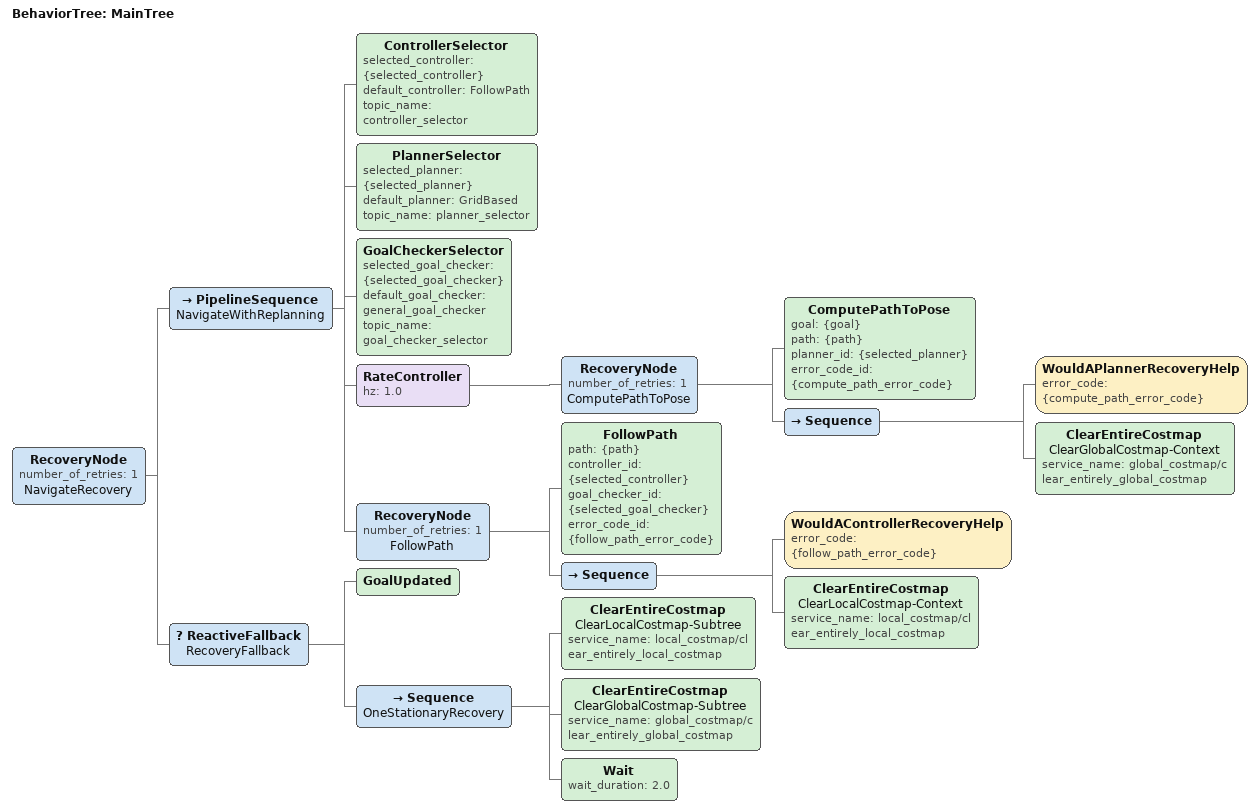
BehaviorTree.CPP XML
<!-- Fail-closed NavigateToPose tree for physical autonomous mapping. -->
<root BTCPP_format="4" main_tree_to_execute="MainTree">
  <BehaviorTree ID="MainTree">
    <RecoveryNode number_of_retries="1" name="NavigateRecovery">
      <PipelineSequence name="NavigateWithReplanning">
        <ControllerSelector selected_controller="{selected_controller}" default_controller="FollowPath" topic_name="controller_selector"/>
        <PlannerSelector selected_planner="{selected_planner}" default_planner="GridBased" topic_name="planner_selector"/>
        <GoalCheckerSelector selected_goal_checker="{selected_goal_checker}" default_goal_checker="general_goal_checker" topic_name="goal_checker_selector"/>
        <RateController hz="1.0">
          <RecoveryNode number_of_retries="1" name="ComputePathToPose">
            <ComputePathToPose goal="{goal}" path="{path}" planner_id="{selected_planner}" error_code_id="{compute_path_error_code}"/>
            <Sequence>
              <WouldAPlannerRecoveryHelp error_code="{compute_path_error_code}"/>
              <ClearEntireCostmap name="ClearGlobalCostmap-Context" service_name="global_costmap/clear_entirely_global_costmap"/>
            </Sequence>
          </RecoveryNode>
        </RateController>
        <RecoveryNode number_of_retries="1" name="FollowPath">
          <FollowPath path="{path}" controller_id="{selected_controller}" goal_checker_id="{selected_goal_checker}" error_code_id="{follow_path_error_code}"/>
          <Sequence>
            <WouldAControllerRecoveryHelp error_code="{follow_path_error_code}"/>
            <ClearEntireCostmap name="ClearLocalCostmap-Context" service_name="local_costmap/clear_entirely_local_costmap"/>
          </Sequence>
        </RecoveryNode>
      </PipelineSequence>
      <ReactiveFallback name="RecoveryFallback">
        <GoalUpdated/>
        <Sequence name="OneStationaryRecovery">
          <ClearEntireCostmap name="ClearLocalCostmap-Subtree" service_name="local_costmap/clear_entirely_local_costmap"/>
          <ClearEntireCostmap name="ClearGlobalCostmap-Subtree" service_name="global_costmap/clear_entirely_global_costmap"/>
          <Wait wait_duration="2.0"/>
        </Sequence>
      </ReactiveFallback>
    </RecoveryNode>
  </BehaviorTree>
</root>
